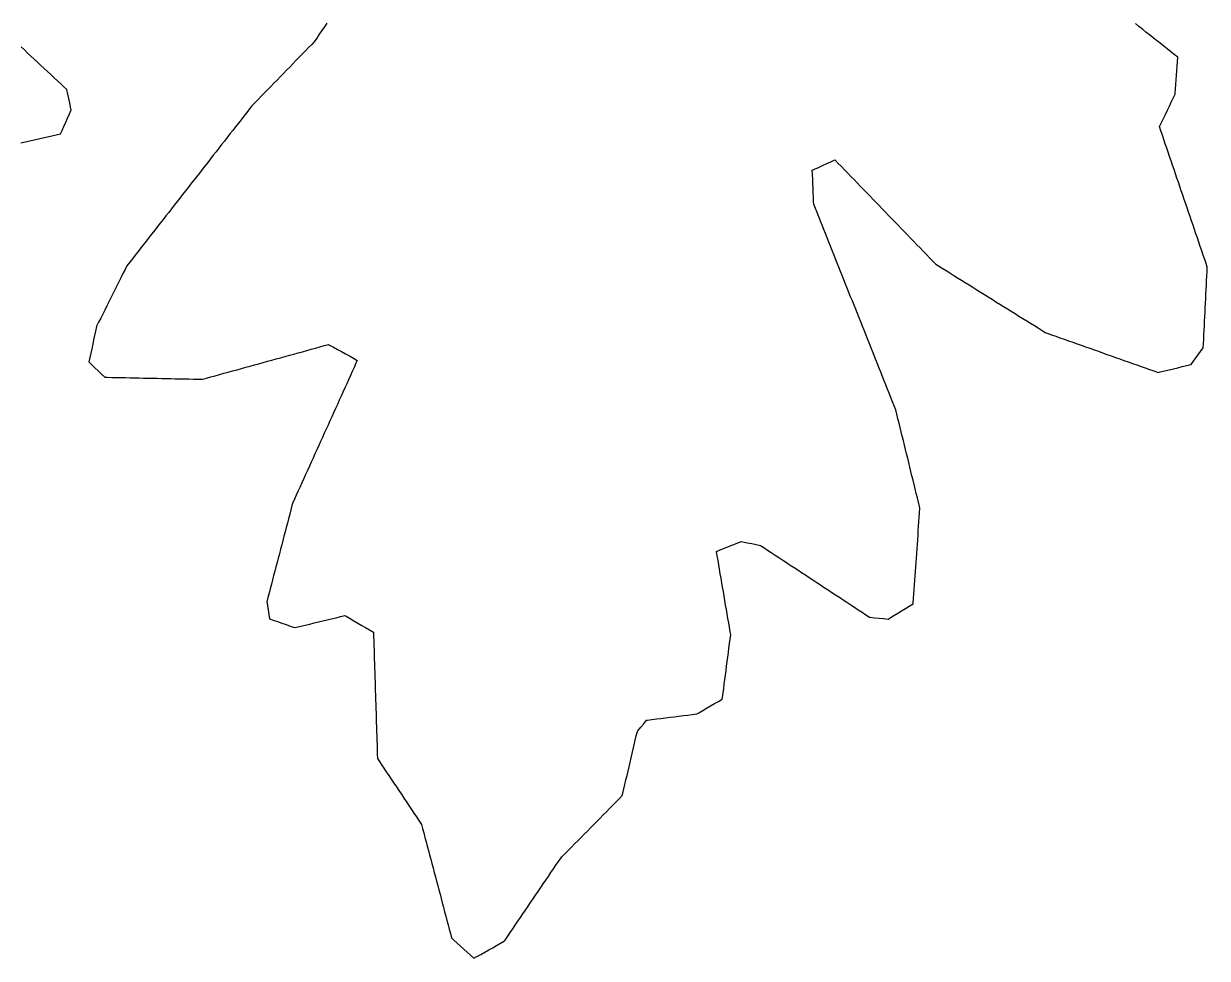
# Model space of a CAD drawing. Header units: millimetres. Extents: x 0 to 2762, y 6 to 2482.
# Drawn here: x 1695.9 to 1957.5, y 115 to 321.7 of the extents above; entities that cross this region are included whole.
import ezdxf

# ---------------------------------------------------------------- set-up
doc = ezdxf.new("R2010")
doc.units = ezdxf.units.MM
doc.layers.add('ALL_ISLANDS', color=7, linetype='Continuous')
doc.layers.add('OUTLINE_ISLAND_01', color=7, linetype='Continuous')

msp = doc.modelspace()

# ---------------------------------------------------------------- linework, layer by layer
at = {"layer": 'ALL_ISLANDS'}
for points in [[(1762.9023, 321.7821), (1762.3412, 320.9543), (1761.7802, 320.1265), (1761.2192, 319.2987), (1760.6581, 318.4709), (1760.0971, 317.6432), (1759.5539, 317.0846), (1758.8568, 316.3676), (1758.1596, 315.6507), (1757.4625, 314.9338), (1756.7654, 314.2168), (1756.0682, 313.4999), (1755.3711, 312.7829), (1754.674, 312.066), (1753.9768, 311.3491), (1753.2797, 310.6321), (1752.5826, 309.9152), (1751.8854, 309.1982), (1751.1883, 308.4813), (1750.4911, 307.7644), (1749.794, 307.0474), (1749.0969, 306.3305), (1748.3997, 305.6135), (1747.7026, 304.8966), (1747.0055, 304.1797), (1746.3083, 303.4627), (1745.7885, 302.7977), (1745.1727, 302.0098), (1744.557, 301.2218), (1743.9412, 300.4339), (1743.3254, 299.646), (1742.7096, 298.8581), (1742.0938, 298.0702), (1741.478, 297.2823), (1740.8622, 296.4944), (1740.2464, 295.7065), (1739.6306, 294.9186), (1739.0148, 294.1307), (1738.399, 293.3428), (1737.7832, 292.5549), (1737.1674, 291.7669), (1736.5516, 290.979), (1735.9359, 290.1911), (1735.3201, 289.4032), (1734.7043, 288.6153), (1734.0885, 287.8274), (1733.4727, 287.0395), (1732.8569, 286.2516), (1732.2411, 285.4637), (1731.6253, 284.6758), (1731.0095, 283.8879), (1730.3937, 283.1), (1729.7779, 282.312), (1729.1621, 281.5241), (1728.5463, 280.7362), (1727.9306, 279.9483), (1727.3148, 279.1604), (1726.699, 278.3725), (1726.0832, 277.5846), (1725.4674, 276.7967), (1724.8516, 276.0088), (1724.2358, 275.2209), (1723.62, 274.433), (1723.0042, 273.6451), (1722.3884, 272.8571), (1721.7726, 272.0692), (1721.1568, 271.2813), (1720.541, 270.4934), (1719.9253, 269.7055), (1719.3095, 268.9176), (1718.6937, 268.1297), (1718.2753, 267.2947), (1717.8274, 266.4007), (1717.3794, 265.5066), (1716.9314, 264.6126), (1716.4835, 263.7185), (1716.0355, 262.8245), (1715.5876, 261.9304), (1715.1396, 261.0364), (1714.6917, 260.1423), (1714.2437, 259.2483), (1713.7957, 258.3542), (1713.3478, 257.4601), (1712.8998, 256.5661), (1712.4519, 255.672), (1712.0039, 254.778), (1711.9838, 254.6858), (1711.771, 253.7087), (1711.5582, 252.7316), (1711.3454, 251.7545), (1711.1326, 250.7774), (1710.9198, 249.8003), (1710.707, 248.8232), (1710.4942, 247.8462), (1710.2814, 246.8691), (1710.9143, 246.2668), (1711.6387, 245.5774), (1712.3631, 244.888), (1713.0875, 244.1987), (1713.8119, 243.5093), (1714.3896, 243.497), (1715.3894, 243.4758), (1716.3892, 243.4546), (1717.3889, 243.4334), (1718.3887, 243.4122), (1719.3885, 243.391), (1720.3883, 243.3698), (1721.388, 243.3486), (1722.3878, 243.3274), (1723.3876, 243.3062), (1724.3874, 243.285), (1725.3871, 243.2638), (1726.3869, 243.2426), (1727.3867, 243.2213), (1728.3865, 243.2001), (1729.3862, 243.1789), (1730.386, 243.1577), (1731.3858, 243.1365), (1732.3856, 243.1153), (1733.3853, 243.0941), (1734.3851, 243.0729), (1735.3849, 243.0517), (1736.2864, 243.3003), (1737.2504, 243.5662), (1738.2145, 243.8321), (1739.1785, 244.0979), (1740.1425, 244.3638), (1741.1065, 244.6297), (1742.0705, 244.8955), (1743.0345, 245.1614), (1743.9985, 245.4273), (1744.9625, 245.6932), (1745.9265, 245.959), (1746.8905, 246.2249), (1747.8545, 246.4908), (1748.8185, 246.7566), (1749.7826, 247.0225), (1750.7466, 247.2884), (1751.7106, 247.5542), (1752.6746, 247.8201), (1753.6386, 248.086), (1754.6026, 248.3519), (1755.5666, 248.6177), (1756.5306, 248.8836), (1757.4946, 249.1495), (1758.4586, 249.4153), (1759.4226, 249.6812), (1760.3867, 249.9471), (1761.3507, 250.2129), (1762.3147, 250.4788), (1763.2787, 250.7447), (1763.4949, 250.6248), (1764.3694, 250.1397), (1765.2439, 249.6547), (1766.1184, 249.1697), (1766.9929, 248.6847), (1767.8674, 248.1996), (1768.7419, 247.7146), (1769.6164, 247.2296), (1769.3298, 246.5966), (1768.9174, 245.6856), (1768.505, 244.7746), (1768.0926, 243.8636), (1767.6802, 242.9526), (1767.2678, 242.0416), (1766.8554, 241.1306), (1766.443, 240.2196), (1766.0306, 239.3086), (1765.6182, 238.3976), (1765.2058, 237.4866), (1764.7934, 236.5756), (1764.381, 235.6646), (1763.9686, 234.7536), (1763.5562, 233.8426), (1763.1438, 232.9316), (1762.7314, 232.0206), (1762.319, 231.1096), (1761.9066, 230.1986), (1761.4941, 229.2876), (1761.0817, 228.3766), (1760.6693, 227.4656), (1760.2569, 226.5546), (1759.8445, 225.6436), (1759.4321, 224.7326), (1759.0197, 223.8216), (1758.6073, 222.9106), (1758.1949, 221.9996), (1757.7825, 221.0886), (1757.3701, 220.1776), (1756.9577, 219.2666), (1756.5453, 218.3556), (1756.1329, 217.4446), (1755.7205, 216.5336), (1755.3081, 215.6226), (1755.1813, 215.1384), (1754.928, 214.171), (1754.6747, 213.2036), (1754.4213, 212.2363), (1754.168, 211.2689), (1753.9147, 210.3015), (1753.6614, 209.3341), (1753.4081, 208.3667), (1753.1548, 207.3993), (1752.9015, 206.432), (1752.6481, 205.4646), (1752.3948, 204.4972), (1752.1415, 203.5298), (1751.8882, 202.5624), (1751.6349, 201.595), (1751.3816, 200.6277), (1751.1282, 199.6603), (1750.8749, 198.6929), (1750.6216, 197.7255), (1750.3683, 196.7581), (1750.115, 195.7907), (1749.8617, 194.8234), (1749.6084, 193.856), (1749.7358, 193.0609), (1749.8941, 192.0735), (1750.0524, 191.0861), (1750.2108, 190.0987), (1751.033, 189.8084), (1751.9759, 189.4755), (1752.9189, 189.1426), (1753.8618, 188.8096), (1754.8048, 188.4767), (1755.7478, 188.1438), (1756.1735, 188.2463), (1757.1457, 188.4803), (1758.118, 188.7143), (1759.0902, 188.9483), (1760.0625, 189.1823), (1761.0347, 189.4163), (1762.0069, 189.6503), (1762.9792, 189.8843), (1763.9514, 190.1183), (1764.9236, 190.3523), (1765.8959, 190.5863), (1766.8681, 190.8204), (1767.1425, 190.6609), (1768.0072, 190.1585), (1768.8719, 189.6562), (1769.7365, 189.1538), (1770.6012, 188.6515), (1771.4658, 188.1491), (1772.3305, 187.6468), (1773.1952, 187.1444), (1773.2247, 186.1998), (1773.2559, 185.2003), (1773.2871, 184.2008), (1773.3183, 183.2012), (1773.3495, 182.2017), (1773.3807, 181.2022), (1773.4119, 180.2027), (1773.4432, 179.2032), (1773.4744, 178.2037), (1773.5056, 177.2042), (1773.5368, 176.2047), (1773.568, 175.2051), (1773.5992, 174.2056), (1773.6304, 173.2061), (1773.6616, 172.2066), (1773.6929, 171.2071), (1773.7241, 170.2076), (1773.7553, 169.2081), (1773.7865, 168.2086), (1773.8177, 167.209), (1773.8489, 166.2095), (1773.8801, 165.21), (1773.9113, 164.2105), (1773.9426, 163.211), (1773.9738, 162.2115), (1774.005, 161.212), (1774.0362, 160.2124), (1774.0674, 159.2129), (1774.3548, 158.7832), (1774.9106, 157.9519), (1775.4665, 157.1206), (1776.0223, 156.2893), (1776.5782, 155.458), (1777.134, 154.6268), (1777.6899, 153.7955), (1778.2457, 152.9642), (1778.8016, 152.1329), (1779.3574, 151.3016), (1779.9133, 150.4703), (1780.4691, 149.6391), (1781.025, 148.8078), (1781.5808, 147.9765), (1782.1366, 147.1452), (1782.6925, 146.3139), (1783.2483, 145.4826), (1783.8042, 144.6514), (1784.0513, 143.7203), (1784.3078, 142.7538), (1784.5643, 141.7872), (1784.8208, 140.8207), (1785.0773, 139.8542), (1785.3338, 138.8876), (1785.5903, 137.9211), (1785.8468, 136.9545), (1786.1033, 135.988), (1786.3598, 135.0214), (1786.6164, 134.0549), (1786.8729, 133.0884), (1787.1294, 132.1218), (1787.3859, 131.1553), (1787.6424, 130.1887), (1787.8989, 129.2222), (1788.1554, 128.2556), (1788.4119, 127.2891), (1788.6684, 126.3226), (1788.9249, 125.356), (1789.1814, 124.3895), (1789.4379, 123.4229), (1789.6944, 122.4564), (1789.951, 121.4898), (1790.2075, 120.5233), (1790.464, 119.5568), (1790.9742, 119.0916), (1791.7132, 118.4179), (1792.4522, 117.7442), (1793.1912, 117.0704), (1793.9302, 116.3967), (1794.6692, 115.723), (1795.4081, 115.0493), (1796.0723, 115.4272), (1796.9415, 115.9217), (1797.8107, 116.4162), (1798.6799, 116.9107), (1799.5491, 117.4052), (1800.4182, 117.8997), (1801.2874, 118.3942), (1802.1566, 118.8887), (1802.2993, 119.0988), (1802.861, 119.9261), (1803.4228, 120.7534), (1803.9845, 121.5807), (1804.5462, 122.408), (1805.108, 123.2353), (1805.6697, 124.0626), (1806.2315, 124.8899), (1806.7932, 125.7172), (1807.355, 126.5446), (1807.9167, 127.3719), (1808.4785, 128.1992), (1809.0402, 129.0265), (1809.602, 129.8538), (1810.1637, 130.6811), (1810.7255, 131.5084), (1811.2872, 132.3357), (1811.849, 133.163), (1812.4107, 133.9903), (1812.9725, 134.8176), (1813.5342, 135.6449), (1814.096, 136.4723), (1814.6577, 137.2996), (1814.8485, 137.493), (1815.5507, 138.205), (1816.2529, 138.917), (1816.9551, 139.629), (1817.6572, 140.341), (1818.3594, 141.053), (1819.0616, 141.765), (1819.7638, 142.477), (1820.466, 143.189), (1821.1682, 143.901), (1821.8703, 144.613), (1822.5725, 145.325), (1823.2747, 146.037), (1823.9769, 146.749), (1824.6791, 147.461), (1825.3812, 148.173), (1826.0834, 148.885), (1826.7856, 149.597), (1827.4878, 150.309), (1828.19, 151.021), (1828.3163, 151.5589), (1828.5448, 152.5324), (1828.7734, 153.5059), (1829.002, 154.4794), (1829.2305, 155.453), (1829.4591, 156.4265), (1829.6877, 157.4), (1829.9162, 158.3736), (1830.1448, 159.3471), (1830.3734, 160.3206), (1830.6019, 161.2941), (1830.8305, 162.2677), (1831.0591, 163.2412), (1831.2876, 164.2147), (1831.5162, 165.1883), (1831.6516, 165.3549), (1832.282, 166.1311), (1832.9125, 166.9073), (1833.543, 167.6835), (1833.7416, 167.7086), (1834.7337, 167.8336), (1835.7259, 167.9586), (1836.718, 168.0837), (1837.7102, 168.2087), (1838.7023, 168.3337), (1839.6945, 168.4588), (1840.6866, 168.5838), (1841.6788, 168.7089), (1842.6709, 168.8339), (1843.6631, 168.9589), (1844.6552, 169.084), (1845.1037, 169.344), (1845.9689, 169.8455), (1846.834, 170.347), (1847.6992, 170.8485), (1848.5643, 171.35), (1849.4295, 171.8515), (1850.2946, 172.353), (1850.3416, 172.7149), (1850.4702, 173.7066), (1850.5988, 174.6983), (1850.7275, 175.69), (1850.8561, 176.6816), (1850.9847, 177.6733), (1851.1133, 178.665), (1851.242, 179.6567), (1851.3706, 180.6484), (1851.4992, 181.6401), (1851.6279, 182.6318), (1851.7565, 183.6235), (1851.8851, 184.6152), (1852.0137, 185.6069), (1852.1424, 186.5986), (1852.0339, 187.2362), (1851.8662, 188.222), (1851.6984, 189.2079), (1851.5307, 190.1937), (1851.363, 191.1795), (1851.1953, 192.1654), (1851.0275, 193.1512), (1850.8598, 194.137), (1850.6921, 195.1229), (1850.5244, 196.1087), (1850.3566, 197.0945), (1850.1889, 198.0804), (1850.0212, 199.0662), (1849.8535, 200.052), (1849.6857, 201.0379), (1849.518, 202.0237), (1849.3503, 203.0095), (1849.1826, 203.9954), (1849.0148, 204.9812), (1849.8391, 205.3175), (1850.765, 205.6953), (1851.6909, 206.0731), (1852.6168, 206.4509), (1853.5426, 206.8287), (1854.4685, 207.2065), (1854.8396, 207.1278), (1855.8179, 206.9203), (1856.7961, 206.7128), (1857.7743, 206.5054), (1858.7526, 206.2979), (1859.4568, 205.8352), (1860.2925, 205.286), (1861.1282, 204.7369), (1861.9639, 204.1877), (1862.7997, 203.6386), (1863.6354, 203.0894), (1864.4711, 202.5403), (1865.3068, 201.9911), (1866.1426, 201.442), (1866.9783, 200.8928), (1867.814, 200.3437), (1868.6497, 199.7945), (1869.4855, 199.2454), (1870.3212, 198.6963), (1871.1569, 198.1471), (1871.9926, 197.598), (1872.8284, 197.0488), (1873.6641, 196.4997), (1874.4998, 195.9505), (1875.3356, 195.4014), (1876.1713, 194.8522), (1877.007, 194.3031), (1877.8427, 193.7539), (1878.6785, 193.2048), (1879.5142, 192.6556), (1880.3499, 192.1065), (1881.1856, 191.5573), (1882.0214, 191.0082), (1882.8571, 190.459), (1882.9701, 190.4471), (1883.9645, 190.342), (1884.959, 190.2368), (1885.9534, 190.1317), (1886.9479, 190.0265), (1887.3607, 190.2791), (1888.2136, 190.8011), (1889.0666, 191.3231), (1889.9195, 191.8451), (1890.7725, 192.3671), (1891.6255, 192.889), (1892.4784, 193.411), (1892.4915, 193.5972), (1892.5618, 194.5948), (1892.6322, 195.5923), (1892.7025, 196.5898), (1892.7728, 197.5873), (1892.8431, 198.5849), (1892.9134, 199.5824), (1892.9837, 200.5799), (1893.054, 201.5774), (1893.1244, 202.5749), (1893.1947, 203.5725), (1893.265, 204.57), (1893.3353, 205.5675), (1893.4056, 206.565), (1893.4759, 207.5626), (1893.5462, 208.5601), (1893.6166, 209.5576), (1893.6869, 210.5551), (1893.7572, 211.5527), (1893.8275, 212.5502), (1893.8978, 213.5477), (1893.9681, 214.5452), (1893.8787, 214.9106), (1893.641, 215.882), (1893.4033, 216.8533), (1893.1656, 217.8247), (1892.928, 218.796), (1892.6903, 219.7673), (1892.4526, 220.7387), (1892.2149, 221.71), (1891.9772, 222.6814), (1891.7395, 223.6527), (1891.5018, 224.624), (1891.2641, 225.5954), (1891.0264, 226.5667), (1890.7887, 227.5381), (1890.551, 228.5094), (1890.3134, 229.4807), (1890.0757, 230.4521), (1889.838, 231.4234), (1889.6003, 232.3948), (1889.3626, 233.3661), (1889.1249, 234.3374), (1888.8872, 235.3088), (1888.6495, 236.2801), (1888.2985, 237.1597), (1887.9278, 238.0885), (1887.5572, 239.0172), (1887.1865, 239.946), (1886.8158, 240.8748), (1886.4452, 241.8035), (1886.0745, 242.7323), (1885.7038, 243.6611), (1885.3332, 244.5898), (1884.9625, 245.5186), (1884.5918, 246.4474), (1884.2212, 247.3761), (1883.8505, 248.3049), (1883.4798, 249.2337), (1883.1092, 250.1624), (1882.7385, 251.0912), (1882.3678, 252.02), (1881.9972, 252.9487), (1881.6265, 253.8775), (1881.2558, 254.8063), (1880.8852, 255.735), (1880.5145, 256.6638), (1880.1438, 257.5926), (1879.7732, 258.5213), (1879.4025, 259.4501), (1879.0319, 260.3789), (1878.6612, 261.3076), (1878.2905, 262.2364), (1877.9199, 263.1652), (1877.5492, 264.0939), (1877.1785, 265.0227), (1876.8079, 265.9515), (1876.4372, 266.8802), (1876.0665, 267.809), (1875.6959, 268.7378), (1875.3252, 269.6665), (1874.9545, 270.5953), (1874.5839, 271.5241), (1874.2132, 272.4528), (1873.8425, 273.3816), (1873.4719, 274.3104), (1873.1012, 275.2391), (1872.7305, 276.1679), (1872.3599, 277.0967), (1871.9892, 278.0254), (1871.6185, 278.9542), (1871.2479, 279.883), (1870.8772, 280.8117), (1870.5065, 281.7405), (1870.4841, 282.2593), (1870.4409, 283.2584), (1870.3977, 284.2574), (1870.3545, 285.2565), (1870.3113, 286.2556), (1870.2681, 287.2546), (1870.2249, 288.2537), (1870.1817, 289.2528), (1870.6426, 289.4634), (1871.5522, 289.879), (1872.4618, 290.2945), (1873.3713, 290.7101), (1874.2809, 291.1257), (1875.1904, 291.5413), (1875.2368, 291.4933), (1875.9318, 290.7743), (1876.6268, 290.0552), (1877.3218, 289.3362), (1878.0168, 288.6172), (1878.7117, 287.8982), (1879.4067, 287.1791), (1880.1017, 286.4601), (1880.7967, 285.7411), (1881.4917, 285.022), (1882.1867, 284.303), (1882.8816, 283.584), (1883.5766, 282.865), (1884.2716, 282.1459), (1884.9666, 281.4269), (1885.6616, 280.7079), (1886.3566, 279.9889), (1887.0515, 279.2698), (1887.7465, 278.5508), (1888.4415, 277.8318), (1889.1365, 277.1128), (1889.8315, 276.3937), (1890.5265, 275.6747), (1891.2214, 274.9557), (1891.9164, 274.2367), (1892.6114, 273.5176), (1893.3064, 272.7986), (1894.0014, 272.0796), (1894.6964, 271.3606), (1895.3914, 270.6415), (1896.0863, 269.9225), (1896.7813, 269.2035), (1897.4763, 268.4845), (1898.0431, 268.1314), (1898.8919, 267.6027), (1899.7407, 267.074), (1900.5895, 266.5453), (1901.4383, 266.0166), (1902.2871, 265.4878), (1903.1359, 264.9591), (1903.9847, 264.4304), (1904.8335, 263.9017), (1905.6823, 263.373), (1906.5311, 262.8443), (1907.3799, 262.3155), (1908.2287, 261.7868), (1909.0775, 261.2581), (1909.9263, 260.7294), (1910.7751, 260.2007), (1911.6239, 259.672), (1912.4727, 259.1432), (1913.3215, 258.6145), (1914.1703, 258.0858), (1915.0191, 257.5571), (1915.8679, 257.0284), (1916.7167, 256.4997), (1917.5655, 255.9709), (1918.4143, 255.4422), (1919.2631, 254.9135), (1920.1119, 254.3848), (1920.9607, 253.8561), (1921.8095, 253.3274), (1922.098, 253.2254), (1923.0408, 252.8922), (1923.9837, 252.5591), (1924.9265, 252.2259), (1925.8694, 251.8927), (1926.8123, 251.5595), (1927.7551, 251.2264), (1928.698, 250.8932), (1929.6409, 250.56), (1930.5837, 250.2268), (1931.5266, 249.8936), (1932.4695, 249.5605), (1933.4123, 249.2273), (1934.3552, 248.8941), (1935.2981, 248.5609), (1936.2409, 248.2278), (1937.1838, 247.8946), (1938.1266, 247.5614), (1939.0695, 247.2282), (1940.0124, 246.8951), (1940.9552, 246.5619), (1941.8981, 246.2287), (1942.841, 245.8955), (1943.7838, 245.5623), (1944.7267, 245.2292), (1945.6696, 244.896), (1946.6124, 244.5628), (1947.0923, 244.6779), (1948.0647, 244.9111), (1949.0371, 245.1444), (1950.0096, 245.3776), (1950.982, 245.6108), (1951.9544, 245.8441), (1952.9268, 246.0773), (1953.8992, 246.3105), (1954.2378, 246.7752), (1954.8267, 247.5834), (1955.4156, 248.3916), (1956.0046, 249.1998), (1956.5935, 250.008), (1956.6377, 250.8869), (1956.6881, 251.8856), (1956.7384, 252.8844), (1956.7887, 253.8831), (1956.839, 254.8818), (1956.8894, 255.8806), (1956.9397, 256.8793), (1956.99, 257.878), (1957.0403, 258.8768), (1957.0907, 259.8755), (1957.141, 260.8742), (1957.1913, 261.873), (1957.2416, 262.8717), (1957.292, 263.8704), (1957.3423, 264.8692), (1957.3926, 265.8679), (1957.4429, 266.8666), (1957.4933, 267.8654), (1957.2389, 268.6106), (1956.9159, 269.557), (1956.5929, 270.5034), (1956.2699, 271.4498), (1955.9469, 272.3962), (1955.6239, 273.3426), (1955.3009, 274.289), (1954.9779, 275.2354), (1954.6549, 276.1818), (1954.3319, 277.1282), (1954.0089, 278.0746), (1953.6859, 279.021), (1953.3629, 279.9674), (1953.0399, 280.9138), (1952.7169, 281.8602), (1952.3939, 282.8066), (1952.0709, 283.753), (1951.7479, 284.6994), (1951.4249, 285.6458), (1951.1019, 286.5922), (1950.7788, 287.5386), (1950.4558, 288.485), (1950.1328, 289.4314), (1949.8098, 290.3778), (1949.4868, 291.3242), (1949.1638, 292.2706), (1948.8408, 293.217), (1948.5178, 294.1634), (1948.1948, 295.1098), (1947.8718, 296.0562), (1947.5488, 297.0026), (1947.2258, 297.949), (1946.9028, 298.8954), (1946.9112, 298.9126), (1947.3486, 299.8119), (1947.7859, 300.7112), (1948.2233, 301.6105), (1948.6606, 302.5098), (1949.098, 303.409), (1949.5353, 304.3083), (1949.9727, 305.2076), (1950.4101, 306.1069), (1950.4195, 306.2488), (1950.4859, 307.2466), (1950.5523, 308.2444), (1950.6187, 309.2422), (1950.6851, 310.24), (1950.7515, 311.2378), (1950.8179, 312.2356), (1950.8843, 313.2334), (1950.9507, 314.2312), (1950.1972, 314.8295), (1949.4141, 315.4514), (1948.631, 316.0733), (1947.8479, 316.6952), (1947.0648, 317.317), (1946.2817, 317.9389), (1945.4986, 318.5608), (1944.7155, 319.1827), (1943.9324, 319.8046), (1943.1493, 320.4265), (1942.3662, 321.0484), (1941.5831, 321.6703)], [(1695.2572, 295.3301), (1696.2338, 295.5455), (1697.2103, 295.7609), (1698.1868, 295.9762), (1699.1634, 296.1916), (1700.1399, 296.407), (1701.1164, 296.6224), (1702.093, 296.8377), (1703.0695, 297.0531), (1704.046, 297.2685), (1704.3804, 298.0331), (1704.7811, 298.9493), (1705.1818, 299.8655), (1705.5825, 300.7817), (1705.9831, 301.6979), (1706.3838, 302.6142), (1706.2643, 303.1638), (1706.0518, 304.1409), (1705.8393, 305.1181), (1705.6268, 306.0952), (1705.4143, 307.0724), (1704.79, 307.6564), (1704.0597, 308.3395), (1703.3294, 309.0226), (1702.5991, 309.7058), (1701.8688, 310.3889), (1701.1385, 311.072), (1700.4082, 311.7551), (1699.6779, 312.4383), (1698.9476, 313.1214), (1698.2173, 313.8045), (1697.487, 314.4876), (1696.7567, 315.1708), (1696.0264, 315.8539), (1695.2961, 316.537)]]:
    msp.add_lwpolyline(points, dxfattribs=at)
at = {"layer": 'OUTLINE_ISLAND_01'}
for points in [[(1762.9023, 321.7821), (1762.3412, 320.9543), (1761.7802, 320.1265), (1761.2192, 319.2987), (1760.6581, 318.4709), (1760.0971, 317.6432), (1759.5539, 317.0846), (1758.8568, 316.3676), (1758.1596, 315.6507), (1757.4625, 314.9338), (1756.7654, 314.2168), (1756.0682, 313.4999), (1755.3711, 312.7829), (1754.674, 312.066), (1753.9768, 311.3491), (1753.2797, 310.6321), (1752.5826, 309.9152), (1751.8854, 309.1982), (1751.1883, 308.4813), (1750.4911, 307.7644), (1749.794, 307.0474), (1749.0969, 306.3305), (1748.3997, 305.6135), (1747.7026, 304.8966), (1747.0055, 304.1797), (1746.3083, 303.4627), (1745.7885, 302.7977), (1745.1727, 302.0098), (1744.557, 301.2218), (1743.9412, 300.4339), (1743.3254, 299.646), (1742.7096, 298.8581), (1742.0938, 298.0702), (1741.478, 297.2823), (1740.8622, 296.4944), (1740.2464, 295.7065), (1739.6306, 294.9186), (1739.0148, 294.1307), (1738.399, 293.3428), (1737.7832, 292.5549), (1737.1674, 291.7669), (1736.5516, 290.979), (1735.9359, 290.1911), (1735.3201, 289.4032), (1734.7043, 288.6153), (1734.0885, 287.8274), (1733.4727, 287.0395), (1732.8569, 286.2516), (1732.2411, 285.4637), (1731.6253, 284.6758), (1731.0095, 283.8879), (1730.3937, 283.1), (1729.7779, 282.312), (1729.1621, 281.5241), (1728.5463, 280.7362), (1727.9306, 279.9483), (1727.3148, 279.1604), (1726.699, 278.3725), (1726.0832, 277.5846), (1725.4674, 276.7967), (1724.8516, 276.0088), (1724.2358, 275.2209), (1723.62, 274.433), (1723.0042, 273.6451), (1722.3884, 272.8571), (1721.7726, 272.0692), (1721.1568, 271.2813), (1720.541, 270.4934), (1719.9253, 269.7055), (1719.3095, 268.9176), (1718.6937, 268.1297), (1718.2753, 267.2947), (1717.8274, 266.4007), (1717.3794, 265.5066), (1716.9314, 264.6126), (1716.4835, 263.7185), (1716.0355, 262.8245), (1715.5876, 261.9304), (1715.1396, 261.0364), (1714.6917, 260.1423), (1714.2437, 259.2483), (1713.7957, 258.3542), (1713.3478, 257.4601), (1712.8998, 256.5661), (1712.4519, 255.672), (1712.0039, 254.778), (1711.9838, 254.6858), (1711.771, 253.7087), (1711.5582, 252.7316), (1711.3454, 251.7545), (1711.1326, 250.7774), (1710.9198, 249.8003), (1710.707, 248.8232), (1710.4942, 247.8462), (1710.2814, 246.8691), (1710.9143, 246.2668), (1711.6387, 245.5774), (1712.3631, 244.888), (1713.0875, 244.1987), (1713.8119, 243.5093), (1714.3896, 243.497), (1715.3894, 243.4758), (1716.3892, 243.4546), (1717.3889, 243.4334), (1718.3887, 243.4122), (1719.3885, 243.391), (1720.3883, 243.3698), (1721.388, 243.3486), (1722.3878, 243.3274), (1723.3876, 243.3062), (1724.3874, 243.285), (1725.3871, 243.2638), (1726.3869, 243.2426), (1727.3867, 243.2213), (1728.3865, 243.2001), (1729.3862, 243.1789), (1730.386, 243.1577), (1731.3858, 243.1365), (1732.3856, 243.1153), (1733.3853, 243.0941), (1734.3851, 243.0729), (1735.3849, 243.0517), (1736.2864, 243.3003), (1737.2504, 243.5662), (1738.2145, 243.8321), (1739.1785, 244.0979), (1740.1425, 244.3638), (1741.1065, 244.6297), (1742.0705, 244.8955), (1743.0345, 245.1614), (1743.9985, 245.4273), (1744.9625, 245.6932), (1745.9265, 245.959), (1746.8905, 246.2249), (1747.8545, 246.4908), (1748.8185, 246.7566), (1749.7826, 247.0225), (1750.7466, 247.2884), (1751.7106, 247.5542), (1752.6746, 247.8201), (1753.6386, 248.086), (1754.6026, 248.3519), (1755.5666, 248.6177), (1756.5306, 248.8836), (1757.4946, 249.1495), (1758.4586, 249.4153), (1759.4226, 249.6812), (1760.3867, 249.9471), (1761.3507, 250.2129), (1762.3147, 250.4788), (1763.2787, 250.7447), (1763.4949, 250.6248), (1764.3694, 250.1397), (1765.2439, 249.6547), (1766.1184, 249.1697), (1766.9929, 248.6847), (1767.8674, 248.1996), (1768.7419, 247.7146), (1769.6164, 247.2296), (1769.3298, 246.5966), (1768.9174, 245.6856), (1768.505, 244.7746), (1768.0926, 243.8636), (1767.6802, 242.9526), (1767.2678, 242.0416), (1766.8554, 241.1306), (1766.443, 240.2196), (1766.0306, 239.3086), (1765.6182, 238.3976), (1765.2058, 237.4866), (1764.7934, 236.5756), (1764.381, 235.6646), (1763.9686, 234.7536), (1763.5562, 233.8426), (1763.1438, 232.9316), (1762.7314, 232.0206), (1762.319, 231.1096), (1761.9066, 230.1986), (1761.4941, 229.2876), (1761.0817, 228.3766), (1760.6693, 227.4656), (1760.2569, 226.5546), (1759.8445, 225.6436), (1759.4321, 224.7326), (1759.0197, 223.8216), (1758.6073, 222.9106), (1758.1949, 221.9996), (1757.7825, 221.0886), (1757.3701, 220.1776), (1756.9577, 219.2666), (1756.5453, 218.3556), (1756.1329, 217.4446), (1755.7205, 216.5336), (1755.3081, 215.6226), (1755.1813, 215.1384), (1754.928, 214.171), (1754.6747, 213.2036), (1754.4213, 212.2363), (1754.168, 211.2689), (1753.9147, 210.3015), (1753.6614, 209.3341), (1753.4081, 208.3667), (1753.1548, 207.3993), (1752.9015, 206.432), (1752.6481, 205.4646), (1752.3948, 204.4972), (1752.1415, 203.5298), (1751.8882, 202.5624), (1751.6349, 201.595), (1751.3816, 200.6277), (1751.1282, 199.6603), (1750.8749, 198.6929), (1750.6216, 197.7255), (1750.3683, 196.7581), (1750.115, 195.7907), (1749.8617, 194.8234), (1749.6084, 193.856), (1749.7358, 193.0609), (1749.8941, 192.0735), (1750.0524, 191.0861), (1750.2108, 190.0987), (1751.033, 189.8084), (1751.9759, 189.4755), (1752.9189, 189.1426), (1753.8618, 188.8096), (1754.8048, 188.4767), (1755.7478, 188.1438), (1756.1735, 188.2463), (1757.1457, 188.4803), (1758.118, 188.7143), (1759.0902, 188.9483), (1760.0625, 189.1823), (1761.0347, 189.4163), (1762.0069, 189.6503), (1762.9792, 189.8843), (1763.9514, 190.1183), (1764.9236, 190.3523), (1765.8959, 190.5863), (1766.8681, 190.8204), (1767.1425, 190.6609), (1768.0072, 190.1585), (1768.8719, 189.6562), (1769.7365, 189.1538), (1770.6012, 188.6515), (1771.4658, 188.1491), (1772.3305, 187.6468), (1773.1952, 187.1444), (1773.2247, 186.1998), (1773.2559, 185.2003), (1773.2871, 184.2008), (1773.3183, 183.2012), (1773.3495, 182.2017), (1773.3807, 181.2022), (1773.4119, 180.2027), (1773.4432, 179.2032), (1773.4744, 178.2037), (1773.5056, 177.2042), (1773.5368, 176.2047), (1773.568, 175.2051), (1773.5992, 174.2056), (1773.6304, 173.2061), (1773.6616, 172.2066), (1773.6929, 171.2071), (1773.7241, 170.2076), (1773.7553, 169.2081), (1773.7865, 168.2086), (1773.8177, 167.209), (1773.8489, 166.2095), (1773.8801, 165.21), (1773.9113, 164.2105), (1773.9426, 163.211), (1773.9738, 162.2115), (1774.005, 161.212), (1774.0362, 160.2124), (1774.0674, 159.2129), (1774.3548, 158.7832), (1774.9106, 157.9519), (1775.4665, 157.1206), (1776.0223, 156.2893), (1776.5782, 155.458), (1777.134, 154.6268), (1777.6899, 153.7955), (1778.2457, 152.9642), (1778.8016, 152.1329), (1779.3574, 151.3016), (1779.9133, 150.4703), (1780.4691, 149.6391), (1781.025, 148.8078), (1781.5808, 147.9765), (1782.1366, 147.1452), (1782.6925, 146.3139), (1783.2483, 145.4826), (1783.8042, 144.6514), (1784.0513, 143.7203), (1784.3078, 142.7538), (1784.5643, 141.7872), (1784.8208, 140.8207), (1785.0773, 139.8542), (1785.3338, 138.8876), (1785.5903, 137.9211), (1785.8468, 136.9545), (1786.1033, 135.988), (1786.3598, 135.0214), (1786.6164, 134.0549), (1786.8729, 133.0884), (1787.1294, 132.1218), (1787.3859, 131.1553), (1787.6424, 130.1887), (1787.8989, 129.2222), (1788.1554, 128.2556), (1788.4119, 127.2891), (1788.6684, 126.3226), (1788.9249, 125.356), (1789.1814, 124.3895), (1789.4379, 123.4229), (1789.6944, 122.4564), (1789.951, 121.4898), (1790.2075, 120.5233), (1790.464, 119.5568), (1790.9742, 119.0916), (1791.7132, 118.4179), (1792.4522, 117.7442), (1793.1912, 117.0704), (1793.9302, 116.3967), (1794.6692, 115.723), (1795.4081, 115.0493), (1796.0723, 115.4272), (1796.9415, 115.9217), (1797.8107, 116.4162), (1798.6799, 116.9107), (1799.5491, 117.4052), (1800.4182, 117.8997), (1801.2874, 118.3942), (1802.1566, 118.8887), (1802.2993, 119.0988), (1802.861, 119.9261), (1803.4228, 120.7534), (1803.9845, 121.5807), (1804.5462, 122.408), (1805.108, 123.2353), (1805.6697, 124.0626), (1806.2315, 124.8899), (1806.7932, 125.7172), (1807.355, 126.5446), (1807.9167, 127.3719), (1808.4785, 128.1992), (1809.0402, 129.0265), (1809.602, 129.8538), (1810.1637, 130.6811), (1810.7255, 131.5084), (1811.2872, 132.3357), (1811.849, 133.163), (1812.4107, 133.9903), (1812.9725, 134.8176), (1813.5342, 135.6449), (1814.096, 136.4723), (1814.6577, 137.2996), (1814.8485, 137.493), (1815.5507, 138.205), (1816.2529, 138.917), (1816.9551, 139.629), (1817.6572, 140.341), (1818.3594, 141.053), (1819.0616, 141.765), (1819.7638, 142.477), (1820.466, 143.189), (1821.1682, 143.901), (1821.8703, 144.613), (1822.5725, 145.325), (1823.2747, 146.037), (1823.9769, 146.749), (1824.6791, 147.461), (1825.3812, 148.173), (1826.0834, 148.885), (1826.7856, 149.597), (1827.4878, 150.309), (1828.19, 151.021), (1828.3163, 151.5589), (1828.5448, 152.5324), (1828.7734, 153.5059), (1829.002, 154.4794), (1829.2305, 155.453), (1829.4591, 156.4265), (1829.6877, 157.4), (1829.9162, 158.3736), (1830.1448, 159.3471), (1830.3734, 160.3206), (1830.6019, 161.2941), (1830.8305, 162.2677), (1831.0591, 163.2412), (1831.2876, 164.2147), (1831.5162, 165.1883), (1831.6516, 165.3549), (1832.282, 166.1311), (1832.9125, 166.9073), (1833.543, 167.6835), (1833.7416, 167.7086), (1834.7337, 167.8336), (1835.7259, 167.9586), (1836.718, 168.0837), (1837.7102, 168.2087), (1838.7023, 168.3337), (1839.6945, 168.4588), (1840.6866, 168.5838), (1841.6788, 168.7089), (1842.6709, 168.8339), (1843.6631, 168.9589), (1844.6552, 169.084), (1845.1037, 169.344), (1845.9689, 169.8455), (1846.834, 170.347), (1847.6992, 170.8485), (1848.5643, 171.35), (1849.4295, 171.8515), (1850.2946, 172.353), (1850.3416, 172.7149), (1850.4702, 173.7066), (1850.5988, 174.6983), (1850.7275, 175.69), (1850.8561, 176.6816), (1850.9847, 177.6733), (1851.1133, 178.665), (1851.242, 179.6567), (1851.3706, 180.6484), (1851.4992, 181.6401), (1851.6279, 182.6318), (1851.7565, 183.6235), (1851.8851, 184.6152), (1852.0137, 185.6069), (1852.1424, 186.5986), (1852.0339, 187.2362), (1851.8662, 188.222), (1851.6984, 189.2079), (1851.5307, 190.1937), (1851.363, 191.1795), (1851.1953, 192.1654), (1851.0275, 193.1512), (1850.8598, 194.137), (1850.6921, 195.1229), (1850.5244, 196.1087), (1850.3566, 197.0945), (1850.1889, 198.0804), (1850.0212, 199.0662), (1849.8535, 200.052), (1849.6857, 201.0379), (1849.518, 202.0237), (1849.3503, 203.0095), (1849.1826, 203.9954), (1849.0148, 204.9812), (1849.8391, 205.3175), (1850.765, 205.6953), (1851.6909, 206.0731), (1852.6168, 206.4509), (1853.5426, 206.8287), (1854.4685, 207.2065), (1854.8396, 207.1278), (1855.8179, 206.9203), (1856.7961, 206.7128), (1857.7743, 206.5054), (1858.7526, 206.2979), (1859.4568, 205.8352), (1860.2925, 205.286), (1861.1282, 204.7369), (1861.9639, 204.1877), (1862.7997, 203.6386), (1863.6354, 203.0894), (1864.4711, 202.5403), (1865.3068, 201.9911), (1866.1426, 201.442), (1866.9783, 200.8928), (1867.814, 200.3437), (1868.6497, 199.7945), (1869.4855, 199.2454), (1870.3212, 198.6963), (1871.1569, 198.1471), (1871.9926, 197.598), (1872.8284, 197.0488), (1873.6641, 196.4997), (1874.4998, 195.9505), (1875.3356, 195.4014), (1876.1713, 194.8522), (1877.007, 194.3031), (1877.8427, 193.7539), (1878.6785, 193.2048), (1879.5142, 192.6556), (1880.3499, 192.1065), (1881.1856, 191.5573), (1882.0214, 191.0082), (1882.8571, 190.459), (1882.9701, 190.4471), (1883.9645, 190.342), (1884.959, 190.2368), (1885.9534, 190.1317), (1886.9479, 190.0265), (1887.3607, 190.2791), (1888.2136, 190.8011), (1889.0666, 191.3231), (1889.9195, 191.8451), (1890.7725, 192.3671), (1891.6255, 192.889), (1892.4784, 193.411), (1892.4915, 193.5972), (1892.5618, 194.5948), (1892.6322, 195.5923), (1892.7025, 196.5898), (1892.7728, 197.5873), (1892.8431, 198.5849), (1892.9134, 199.5824), (1892.9837, 200.5799), (1893.054, 201.5774), (1893.1244, 202.5749), (1893.1947, 203.5725), (1893.265, 204.57), (1893.3353, 205.5675), (1893.4056, 206.565), (1893.4759, 207.5626), (1893.5462, 208.5601), (1893.6166, 209.5576), (1893.6869, 210.5551), (1893.7572, 211.5527), (1893.8275, 212.5502), (1893.8978, 213.5477), (1893.9681, 214.5452), (1893.8787, 214.9106), (1893.641, 215.882), (1893.4033, 216.8533), (1893.1656, 217.8247), (1892.928, 218.796), (1892.6903, 219.7673), (1892.4526, 220.7387), (1892.2149, 221.71), (1891.9772, 222.6814), (1891.7395, 223.6527), (1891.5018, 224.624), (1891.2641, 225.5954), (1891.0264, 226.5667), (1890.7887, 227.5381), (1890.551, 228.5094), (1890.3134, 229.4807), (1890.0757, 230.4521), (1889.838, 231.4234), (1889.6003, 232.3948), (1889.3626, 233.3661), (1889.1249, 234.3374), (1888.8872, 235.3088), (1888.6495, 236.2801), (1888.2985, 237.1597), (1887.9278, 238.0885), (1887.5572, 239.0172), (1887.1865, 239.946), (1886.8158, 240.8748), (1886.4452, 241.8035), (1886.0745, 242.7323), (1885.7038, 243.6611), (1885.3332, 244.5898), (1884.9625, 245.5186), (1884.5918, 246.4474), (1884.2212, 247.3761), (1883.8505, 248.3049), (1883.4798, 249.2337), (1883.1092, 250.1624), (1882.7385, 251.0912), (1882.3678, 252.02), (1881.9972, 252.9487), (1881.6265, 253.8775), (1881.2558, 254.8063), (1880.8852, 255.735), (1880.5145, 256.6638), (1880.1438, 257.5926), (1879.7732, 258.5213), (1879.4025, 259.4501), (1879.0319, 260.3789), (1878.6612, 261.3076), (1878.2905, 262.2364), (1877.9199, 263.1652), (1877.5492, 264.0939), (1877.1785, 265.0227), (1876.8079, 265.9515), (1876.4372, 266.8802), (1876.0665, 267.809), (1875.6959, 268.7378), (1875.3252, 269.6665), (1874.9545, 270.5953), (1874.5839, 271.5241), (1874.2132, 272.4528), (1873.8425, 273.3816), (1873.4719, 274.3104), (1873.1012, 275.2391), (1872.7305, 276.1679), (1872.3599, 277.0967), (1871.9892, 278.0254), (1871.6185, 278.9542), (1871.2479, 279.883), (1870.8772, 280.8117), (1870.5065, 281.7405), (1870.4841, 282.2593), (1870.4409, 283.2584), (1870.3977, 284.2574), (1870.3545, 285.2565), (1870.3113, 286.2556), (1870.2681, 287.2546), (1870.2249, 288.2537), (1870.1817, 289.2528), (1870.6426, 289.4634), (1871.5522, 289.879), (1872.4618, 290.2945), (1873.3713, 290.7101), (1874.2809, 291.1257), (1875.1904, 291.5413), (1875.2368, 291.4933), (1875.9318, 290.7743), (1876.6268, 290.0552), (1877.3218, 289.3362), (1878.0168, 288.6172), (1878.7117, 287.8982), (1879.4067, 287.1791), (1880.1017, 286.4601), (1880.7967, 285.7411), (1881.4917, 285.022), (1882.1867, 284.303), (1882.8816, 283.584), (1883.5766, 282.865), (1884.2716, 282.1459), (1884.9666, 281.4269), (1885.6616, 280.7079), (1886.3566, 279.9889), (1887.0515, 279.2698), (1887.7465, 278.5508), (1888.4415, 277.8318), (1889.1365, 277.1128), (1889.8315, 276.3937), (1890.5265, 275.6747), (1891.2214, 274.9557), (1891.9164, 274.2367), (1892.6114, 273.5176), (1893.3064, 272.7986), (1894.0014, 272.0796), (1894.6964, 271.3606), (1895.3914, 270.6415), (1896.0863, 269.9225), (1896.7813, 269.2035), (1897.4763, 268.4845), (1898.0431, 268.1314), (1898.8919, 267.6027), (1899.7407, 267.074), (1900.5895, 266.5453), (1901.4383, 266.0166), (1902.2871, 265.4878), (1903.1359, 264.9591), (1903.9847, 264.4304), (1904.8335, 263.9017), (1905.6823, 263.373), (1906.5311, 262.8443), (1907.3799, 262.3155), (1908.2287, 261.7868), (1909.0775, 261.2581), (1909.9263, 260.7294), (1910.7751, 260.2007), (1911.6239, 259.672), (1912.4727, 259.1432), (1913.3215, 258.6145), (1914.1703, 258.0858), (1915.0191, 257.5571), (1915.8679, 257.0284), (1916.7167, 256.4997), (1917.5655, 255.9709), (1918.4143, 255.4422), (1919.2631, 254.9135), (1920.1119, 254.3848), (1920.9607, 253.8561), (1921.8095, 253.3274), (1922.098, 253.2254), (1923.0408, 252.8922), (1923.9837, 252.5591), (1924.9265, 252.2259), (1925.8694, 251.8927), (1926.8123, 251.5595), (1927.7551, 251.2264), (1928.698, 250.8932), (1929.6409, 250.56), (1930.5837, 250.2268), (1931.5266, 249.8936), (1932.4695, 249.5605), (1933.4123, 249.2273), (1934.3552, 248.8941), (1935.2981, 248.5609), (1936.2409, 248.2278), (1937.1838, 247.8946), (1938.1266, 247.5614), (1939.0695, 247.2282), (1940.0124, 246.8951), (1940.9552, 246.5619), (1941.8981, 246.2287), (1942.841, 245.8955), (1943.7838, 245.5623), (1944.7267, 245.2292), (1945.6696, 244.896), (1946.6124, 244.5628), (1947.0923, 244.6779), (1948.0647, 244.9111), (1949.0371, 245.1444), (1950.0096, 245.3776), (1950.982, 245.6108), (1951.9544, 245.8441), (1952.9268, 246.0773), (1953.8992, 246.3105), (1954.2378, 246.7752), (1954.8267, 247.5834), (1955.4156, 248.3916), (1956.0046, 249.1998), (1956.5935, 250.008), (1956.6377, 250.8869), (1956.6881, 251.8856), (1956.7384, 252.8844), (1956.7887, 253.8831), (1956.839, 254.8818), (1956.8894, 255.8806), (1956.9397, 256.8793), (1956.99, 257.878), (1957.0403, 258.8768), (1957.0907, 259.8755), (1957.141, 260.8742), (1957.1913, 261.873), (1957.2416, 262.8717), (1957.292, 263.8704), (1957.3423, 264.8692), (1957.3926, 265.8679), (1957.4429, 266.8666), (1957.4933, 267.8654), (1957.2389, 268.6106), (1956.9159, 269.557), (1956.5929, 270.5034), (1956.2699, 271.4498), (1955.9469, 272.3962), (1955.6239, 273.3426), (1955.3009, 274.289), (1954.9779, 275.2354), (1954.6549, 276.1818), (1954.3319, 277.1282), (1954.0089, 278.0746), (1953.6859, 279.021), (1953.3629, 279.9674), (1953.0399, 280.9138), (1952.7169, 281.8602), (1952.3939, 282.8066), (1952.0709, 283.753), (1951.7479, 284.6994), (1951.4249, 285.6458), (1951.1019, 286.5922), (1950.7788, 287.5386), (1950.4558, 288.485), (1950.1328, 289.4314), (1949.8098, 290.3778), (1949.4868, 291.3242), (1949.1638, 292.2706), (1948.8408, 293.217), (1948.5178, 294.1634), (1948.1948, 295.1098), (1947.8718, 296.0562), (1947.5488, 297.0026), (1947.2258, 297.949), (1946.9028, 298.8954), (1946.9112, 298.9126), (1947.3486, 299.8119), (1947.7859, 300.7112), (1948.2233, 301.6105), (1948.6606, 302.5098), (1949.098, 303.409), (1949.5353, 304.3083), (1949.9727, 305.2076), (1950.4101, 306.1069), (1950.4195, 306.2488), (1950.4859, 307.2466), (1950.5523, 308.2444), (1950.6187, 309.2422), (1950.6851, 310.24), (1950.7515, 311.2378), (1950.8179, 312.2356), (1950.8843, 313.2334), (1950.9507, 314.2312), (1950.1972, 314.8295), (1949.4141, 315.4514), (1948.631, 316.0733), (1947.8479, 316.6952), (1947.0648, 317.317), (1946.2817, 317.9389), (1945.4986, 318.5608), (1944.7155, 319.1827), (1943.9324, 319.8046), (1943.1493, 320.4265), (1942.3662, 321.0484), (1941.5831, 321.6703)], [(1695.2572, 295.3301), (1696.2338, 295.5455), (1697.2103, 295.7609), (1698.1868, 295.9762), (1699.1634, 296.1916), (1700.1399, 296.407), (1701.1164, 296.6224), (1702.093, 296.8377), (1703.0695, 297.0531), (1704.046, 297.2685), (1704.3804, 298.0331), (1704.7811, 298.9493), (1705.1818, 299.8655), (1705.5825, 300.7817), (1705.9831, 301.6979), (1706.3838, 302.6142), (1706.2643, 303.1638), (1706.0518, 304.1409), (1705.8393, 305.1181), (1705.6268, 306.0952), (1705.4143, 307.0724), (1704.79, 307.6564), (1704.0597, 308.3395), (1703.3294, 309.0226), (1702.5991, 309.7058), (1701.8688, 310.3889), (1701.1385, 311.072), (1700.4082, 311.7551), (1699.6779, 312.4383), (1698.9476, 313.1214), (1698.2173, 313.8045), (1697.487, 314.4876), (1696.7567, 315.1708), (1696.0264, 315.8539), (1695.2961, 316.537)]]:
    msp.add_lwpolyline(points, dxfattribs=at)

doc.saveas('drawing.dxf')
